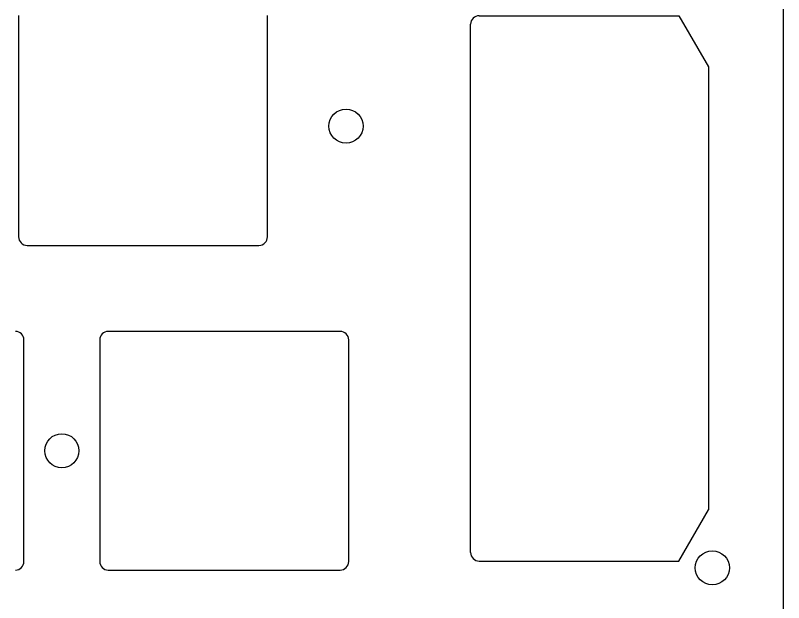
# Model space of a CAD drawing. Header units: millimetres. Extents: x -9 to 276, y -90 to 14.
# Drawn here: x 230.64 to 275.7, y -47.02 to -12.55 of the extents above; entities that cross this region are included whole.
import ezdxf

# ---------------------------------------------------------------- set-up
doc = ezdxf.new("R2010")
doc.units = ezdxf.units.MM
doc.layers.add('BLACK', color=7, linetype='CONTINUOUS')

msp = doc.modelspace()

# ---------------------------------------------------------------- linework, layer by layer
at = {"layer": 'BLACK', "linetype": 'Continuous'}
for p, q in [((275.701452, -16.810248), (275.701452, -10.146273)), ((230.82645, -12.55205), (230.82645, -25.55205)), ((245.42645, -25.55205), (245.42645, -12.55205)), ((257.84375, -12.575), (269.56175, -12.575)), ((269.56175, -12.575), (271.29375, -15.575)), ((257.34375, -44.075), (257.34375, -13.075)), ((271.29375, -15.575), (271.29375, -41.575)), ((275.701452, -23.474223), (275.701452, -16.810248)), ((275.701452, -30.138199), (275.701452, -23.474223)), ((231.32645, -26.05205), (244.92645, -26.05205)), ((275.701453, -83.45), (275.701452, -30.138199)), ((249.68895, -31.10205), (236.08895, -31.10205)), ((231.13895, -44.60205), (231.13895, -31.60205)), ((235.58895, -31.60205), (235.58895, -44.60205)), ((250.18895, -44.60205), (250.18895, -31.60205)), ((269.56175, -44.575), (271.29375, -41.575)), ((257.84375, -44.575), (269.56175, -44.575)), ((236.08895, -45.10205), (249.68895, -45.10205))]:
    msp.add_line(p, q, dxfattribs=at)
at = {"layer": 'BLACK'}
for centre in [(250.0327, -19.05205), (233.36395, -38.10205), (271.51875, -44.975)]:
    msp.add_circle(centre, 1, dxfattribs=at)
for centre, radius, start, end in [((257.84375, -13.075), 0.5, 90, 180), ((231.3265, -25.552), 0.50005, 180.005729, 269.994271), ((244.9264, -25.552), 0.50005, 270.005729, 359.994271), ((230.6389, -31.6021), 0.50005, 0.005729, 89.994271), ((236.088951, -31.602051), 0.500001, 90.0001146, 179.9998854), ((249.68895, -31.60205), 0.5, 0, 90), ((257.843751, -44.074999), 0.500001, 180.0001146, 269.9998854), ((230.6389, -44.602), 0.50005, 270.005729, 359.994271), ((236.088951, -44.602049), 0.500001, 180.0001146, 269.9998854), ((249.68895, -44.60205), 0.5, 270, 0)]:
    msp.add_arc(centre, radius, start, end, dxfattribs=at)

doc.saveas('drawing.dxf')
